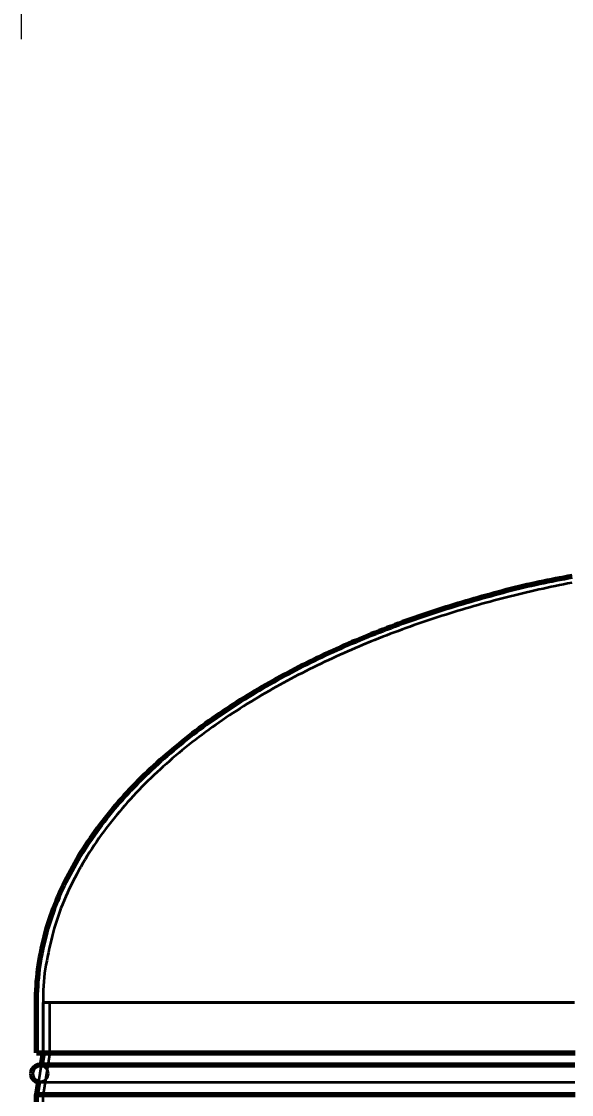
# Model space of a CAD drawing. Header units: millimetres. Extents: x 0 to 2382, y 0 to 420.
# Drawn here: x 268 to 300.9, y 313.3 to 377.5 of the extents above; entities that cross this region are included whole.
import ezdxf

# ---------------------------------------------------------------- set-up
doc = ezdxf.new("R2010")
doc.units = ezdxf.units.MM
doc.linetypes.add('IRAM-E-TRAZOS', pattern=[5, 4, -1])
for name, color, linetype, lineweight in [('01-VISIBLE', 7, 'CONTINUOUS', 70), ('02-OCULTA', 4, 'IRAM-E-TRAZOS', 35), ('04-COTA', 3, 'CONTINUOUS', 18)]:
    doc.layers.add(name, color=color, linetype=linetype, lineweight=lineweight)
doc.styles.add('ISO3098', font='isocpeur.ttf')
doc.dimstyles.new('FLAMA-IRAM', dxfattribs={"dimtxt": 3.5, "dimasz": 3.5, "dimexe": 2, "dimexo": 1.5, "dimgap": 1, "dimtad": 1, "dimdec": 1, "dimtxsty": 'ISO3098', "dimblk": 'IRAM_FLECHA', "dimblk1": 'IRAM_FLECHA', "dimblk2": 'IRAM_FLECHA', "dimcen": 2.5, "dimclrd": 256, "dimclre": 256, "dimclrt": 256, "dimazin": 3, "dimtfac": 1, "dimtmove": 0, "dimatfit": 3, "dimlwd": 18, "dimlwe": 18})

# ---------------------------------------------------------------- blocks, each defined once
blk = doc.blocks.new('IRAM_FLECHA')
blk.add_solid([(0, 0), (-1, 0.125), (-1, -0.125)])

msp = doc.modelspace()

# ---------------------------------------------------------------- linework, layer by layer
at = {"layer": '01-VISIBLE'}
for p, q in [((268.912, 315.828), (268.912, 318.828)), ((269.312, 315.828), (269.192, 315.078)), ((269.033, 314.084), (268.912, 313.328)), ((268.912, 300.098), (268.912, 313.328))]:
    msp.add_line(p, q, dxfattribs=at)
for points in [[(268.912, 318.828), (268.913, 319.079), (268.919, 319.329), (268.929, 319.58), (268.944, 319.83), (268.962, 320.08), (268.984, 320.329), (269.011, 320.579), (269.042, 320.827), (269.076, 321.075), (269.115, 321.323), (269.157, 321.57), (269.204, 321.816), (269.254, 322.062), (269.308, 322.307), (269.366, 322.55), (269.427, 322.793), (269.492, 323.035), (269.561, 323.276), (269.634, 323.516), (269.71, 323.755), (269.789, 323.993), (269.872, 324.229), (269.958, 324.464), (270.048, 324.698), (270.141, 324.931), (270.237, 325.162), (270.337, 325.393), (270.439, 325.621), (270.545, 325.848), (270.654, 326.074), (270.766, 326.298), (270.88, 326.521), (270.998, 326.743), (271.118, 326.962), (271.241, 327.181), (271.367, 327.397), (271.496, 327.612), (271.627, 327.826), (271.761, 328.038), (271.897, 328.248), (272.035, 328.457), (272.176, 328.664), (272.32, 328.87), (272.465, 329.074), (272.613, 329.276), (272.763, 329.477), (272.915, 329.676), (273.069, 329.874), (273.225, 330.07), (273.383, 330.264), (273.544, 330.457), (273.706, 330.648), (273.87, 330.838), (274.035, 331.026), (274.203, 331.212), (274.372, 331.397), (274.543, 331.58), (274.716, 331.761), (274.89, 331.941), (275.066, 332.12), (275.244, 332.297), (275.423, 332.472), (275.604, 332.646), (275.786, 332.818), (275.969, 332.989), (276.154, 333.158), (276.34, 333.326), (276.528, 333.492), (276.716, 333.657), (276.907, 333.82), (277.098, 333.982), (277.291, 334.142), (277.485, 334.301), (277.68, 334.458), (277.876, 334.614), (278.073, 334.769), (278.272, 334.922), (278.471, 335.073), (278.672, 335.223), (278.873, 335.372), (279.076, 335.52), (279.279, 335.666), (279.484, 335.811), (279.69, 335.954), (279.896, 336.096), (280.103, 336.237), (280.312, 336.376), (280.521, 336.514), (280.731, 336.651), (280.942, 336.786), (281.153, 336.921), (281.366, 337.053), (281.579, 337.185), (281.793, 337.315), (282.008, 337.444), (282.224, 337.572), (282.44, 337.699), (282.657, 337.824), (282.874, 337.948), (283.093, 338.071), (283.312, 338.193), (283.532, 338.314), (283.752, 338.433), (283.973, 338.551), (284.195, 338.668), (284.417, 338.784), (284.64, 338.899), (284.863, 339.012), (285.087, 339.125), (285.312, 339.236), (285.537, 339.346), (285.762, 339.455), (285.988, 339.563), (286.215, 339.67), (286.442, 339.776), (286.67, 339.88), (286.898, 339.984), (287.127, 340.086), (287.356, 340.188), (287.586, 340.288), (287.816, 340.387), (288.047, 340.485), (288.278, 340.582), (288.509, 340.679), (288.741, 340.774), (288.973, 340.868), (289.206, 340.961), (289.439, 341.053), (289.672, 341.144), (289.906, 341.235), (290.14, 341.324), (290.375, 341.412), (290.61, 341.499), (290.845, 341.585), (291.081, 341.67), (291.317, 341.754), (291.553, 341.837), (291.79, 341.919), (292.028, 341.999), (292.265, 342.079), (292.503, 342.158), (292.741, 342.236), (292.98, 342.312), (293.219, 342.388), (293.458, 342.463), (293.697, 342.537), (293.937, 342.61), (294.177, 342.682), (294.417, 342.754), (294.658, 342.825), (294.898, 342.895), (295.139, 342.964), (295.38, 343.033), (295.621, 343.102), (295.862, 343.17), (296.104, 343.237), (296.345, 343.304), (296.587, 343.37), (296.829, 343.435), (297.071, 343.499), (297.314, 343.562), (297.557, 343.623), (297.8, 343.683), (298.044, 343.742), (298.288, 343.799), (298.532, 343.855), (298.777, 343.91), (299.021, 343.963), (299.267, 344.014), (299.512, 344.065), (299.758, 344.114), (300.004, 344.162), (300.25, 344.209), (300.496, 344.255), (300.743, 344.301), (300.989, 344.346)], [(268.912, 315.828), (269.162, 315.828), (269.412, 315.828), (269.662, 315.828), (269.912, 315.828), (270.162, 315.828), (270.412, 315.828), (270.662, 315.828), (270.912, 315.828), (271.162, 315.828), (271.412, 315.828), (271.662, 315.828), (271.912, 315.828), (272.162, 315.828), (272.412, 315.828), (272.662, 315.828), (272.912, 315.828), (273.162, 315.828), (273.412, 315.828), (273.662, 315.828), (273.912, 315.828), (274.162, 315.828), (274.412, 315.828), (274.662, 315.828), (274.912, 315.828), (275.162, 315.828), (275.412, 315.828), (275.662, 315.828), (275.912, 315.828), (276.162, 315.828), (276.412, 315.828), (276.662, 315.828), (276.912, 315.828), (277.162, 315.828), (277.412, 315.828), (277.662, 315.828), (277.912, 315.828), (278.162, 315.828), (278.412, 315.828), (278.662, 315.828), (278.912, 315.828), (279.162, 315.828), (279.412, 315.828), (279.662, 315.828), (279.912, 315.828), (280.162, 315.828), (280.412, 315.828), (280.662, 315.828), (280.912, 315.828), (281.162, 315.828), (281.412, 315.828), (281.662, 315.828), (281.912, 315.828), (282.162, 315.828), (282.412, 315.828), (282.662, 315.828), (282.912, 315.828), (283.162, 315.828), (283.412, 315.828), (283.662, 315.828), (283.912, 315.828), (284.162, 315.828), (284.412, 315.828), (284.662, 315.828), (284.912, 315.828), (285.162, 315.828), (285.412, 315.828), (285.662, 315.828), (285.912, 315.828), (286.162, 315.828), (286.412, 315.828), (286.662, 315.828), (286.912, 315.828), (287.162, 315.828), (287.412, 315.828), (287.662, 315.828), (287.912, 315.828), (288.162, 315.828), (288.412, 315.828), (288.662, 315.828), (288.912, 315.828), (289.162, 315.828), (289.412, 315.828), (289.662, 315.828), (289.912, 315.828), (290.162, 315.828), (290.412, 315.828), (290.662, 315.828), (290.912, 315.828), (291.162, 315.828), (291.412, 315.828), (291.662, 315.828), (291.912, 315.828), (292.162, 315.828), (292.412, 315.828), (292.662, 315.828), (292.912, 315.828), (293.162, 315.828), (293.412, 315.828), (293.662, 315.828), (293.912, 315.828), (294.162, 315.828), (294.412, 315.828), (294.662, 315.828), (294.912, 315.828), (295.162, 315.828), (295.412, 315.828), (295.662, 315.828), (295.912, 315.828), (296.162, 315.828), (296.412, 315.828), (296.662, 315.828), (296.912, 315.828), (297.162, 315.828), (297.412, 315.828), (297.662, 315.828), (297.912, 315.828), (298.162, 315.828), (298.412, 315.828), (298.662, 315.828), (298.912, 315.828), (299.162, 315.828), (299.412, 315.828), (299.662, 315.828), (299.912, 315.828), (300.162, 315.828), (300.412, 315.828), (300.662, 315.828), (300.912, 315.828), (301.162, 315.828)], [(269.112, 315.078), (268.982, 315.061), (268.862, 315.011), (268.758, 314.932), (268.679, 314.828), (268.629, 314.707), (268.612, 314.578)], [(269.112, 315.078), (269.112, 315.078), (269.112, 315.078), (269.112, 315.078), (269.112, 315.078), (269.112, 315.078), (269.112, 315.078)], [(301.149, 315.078), (300.898, 315.078), (300.648, 315.078), (300.398, 315.078), (300.148, 315.078), (299.897, 315.078), (299.647, 315.078), (299.397, 315.078), (299.146, 315.078), (298.896, 315.078), (298.646, 315.078), (298.395, 315.078), (298.145, 315.078), (297.895, 315.078), (297.645, 315.078), (297.394, 315.078), (297.144, 315.078), (296.894, 315.078), (296.643, 315.078), (296.393, 315.078), (296.143, 315.078), (295.893, 315.078), (295.642, 315.078), (295.392, 315.078), (295.142, 315.078), (294.891, 315.078), (294.641, 315.078), (294.391, 315.078), (294.141, 315.078), (293.89, 315.078), (293.64, 315.078), (293.39, 315.078), (293.139, 315.078), (292.889, 315.078), (292.639, 315.078), (292.389, 315.078), (292.138, 315.078), (291.888, 315.078), (291.638, 315.078), (291.387, 315.078), (291.137, 315.078), (290.887, 315.078), (290.637, 315.078), (290.386, 315.078), (290.136, 315.078), (289.886, 315.078), (289.635, 315.078), (289.385, 315.078), (289.135, 315.078), (288.884, 315.078), (288.634, 315.078), (288.384, 315.078), (288.134, 315.078), (287.883, 315.078), (287.633, 315.078), (287.383, 315.078), (287.132, 315.078), (286.882, 315.078), (286.632, 315.078), (286.382, 315.078), (286.131, 315.078), (285.881, 315.078), (285.631, 315.078), (285.38, 315.078), (285.13, 315.078), (284.88, 315.078), (284.63, 315.078), (284.379, 315.078), (284.129, 315.078), (283.879, 315.078), (283.628, 315.078), (283.378, 315.078), (283.128, 315.078), (282.878, 315.078), (282.627, 315.078), (282.377, 315.078), (282.127, 315.078), (281.876, 315.078), (281.626, 315.078), (281.376, 315.078), (281.126, 315.078), (280.875, 315.078), (280.625, 315.078), (280.375, 315.078), (280.124, 315.078), (279.874, 315.078), (279.624, 315.078), (279.374, 315.078), (279.123, 315.078), (278.873, 315.078), (278.623, 315.078), (278.372, 315.078), (278.122, 315.078), (277.872, 315.078), (277.621, 315.078), (277.371, 315.078), (277.121, 315.078), (276.871, 315.078), (276.62, 315.078), (276.37, 315.078), (276.12, 315.078), (275.869, 315.078), (275.619, 315.078), (275.369, 315.078), (275.119, 315.078), (274.868, 315.078), (274.618, 315.078), (274.368, 315.078), (274.117, 315.078), (273.867, 315.078), (273.617, 315.078), (273.367, 315.078), (273.116, 315.078), (272.866, 315.078), (272.616, 315.078), (272.365, 315.078), (272.115, 315.078), (271.865, 315.078), (271.615, 315.078), (271.364, 315.078), (271.114, 315.078), (270.864, 315.078), (270.613, 315.078), (270.363, 315.078), (270.113, 315.078), (269.863, 315.078), (269.612, 315.078), (269.362, 315.078), (269.112, 315.078)], [(268.612, 314.578), (268.629, 314.449), (268.679, 314.328), (268.758, 314.225), (268.862, 314.145), (268.982, 314.095), (269.112, 314.078)], [(268.912, 313.328), (269.162, 313.328), (269.412, 313.328), (269.662, 313.328), (269.912, 313.328), (270.162, 313.328), (270.412, 313.328), (270.662, 313.328), (270.912, 313.328), (271.162, 313.328), (271.412, 313.328), (271.662, 313.328), (271.912, 313.328), (272.162, 313.328), (272.412, 313.328), (272.662, 313.328), (272.912, 313.328), (273.162, 313.328), (273.412, 313.328), (273.662, 313.328), (273.912, 313.328), (274.162, 313.328), (274.412, 313.328), (274.662, 313.328), (274.912, 313.328), (275.162, 313.328), (275.412, 313.328), (275.662, 313.328), (275.912, 313.328), (276.162, 313.328), (276.412, 313.328), (276.662, 313.328), (276.912, 313.328), (277.162, 313.328), (277.412, 313.328), (277.662, 313.328), (277.912, 313.328), (278.162, 313.328), (278.412, 313.328), (278.662, 313.328), (278.912, 313.328), (279.162, 313.328), (279.412, 313.328), (279.662, 313.328), (279.912, 313.328), (280.162, 313.328), (280.412, 313.328), (280.662, 313.328), (280.912, 313.328), (281.162, 313.328), (281.412, 313.328), (281.662, 313.328), (281.912, 313.328), (282.162, 313.328), (282.412, 313.328), (282.662, 313.328), (282.912, 313.328), (283.162, 313.328), (283.412, 313.328), (283.662, 313.328), (283.912, 313.328), (284.162, 313.328), (284.412, 313.328), (284.662, 313.328), (284.912, 313.328), (285.162, 313.328), (285.412, 313.328), (285.662, 313.328), (285.912, 313.328), (286.162, 313.328), (286.412, 313.328), (286.662, 313.328), (286.912, 313.328), (287.162, 313.328), (287.412, 313.328), (287.662, 313.328), (287.912, 313.328), (288.162, 313.328), (288.412, 313.328), (288.662, 313.328), (288.912, 313.328), (289.162, 313.328), (289.412, 313.328), (289.662, 313.328), (289.912, 313.328), (290.162, 313.328), (290.412, 313.328), (290.662, 313.328), (290.912, 313.328), (291.162, 313.328), (291.412, 313.328), (291.662, 313.328), (291.912, 313.328), (292.162, 313.328), (292.412, 313.328), (292.662, 313.328), (292.912, 313.328), (293.162, 313.328), (293.412, 313.328), (293.662, 313.328), (293.912, 313.328), (294.162, 313.328), (294.412, 313.328), (294.662, 313.328), (294.912, 313.328), (295.162, 313.328), (295.412, 313.328), (295.662, 313.328), (295.912, 313.328), (296.162, 313.328), (296.412, 313.328), (296.662, 313.328), (296.912, 313.328), (297.162, 313.328), (297.412, 313.328), (297.662, 313.328), (297.912, 313.328), (298.162, 313.328), (298.412, 313.328), (298.662, 313.328), (298.912, 313.328), (299.162, 313.328), (299.412, 313.328), (299.662, 313.328), (299.912, 313.328), (300.162, 313.328), (300.412, 313.328), (300.662, 313.328), (300.912, 313.328), (301.162, 313.328)]]:
    msp.add_lwpolyline(points, dxfattribs=at)
at = {"layer": '02-OCULTA'}
for p, q in [((269.312, 315.828), (269.312, 318.828)), ((269.312, 318.828), (269.312, 315.828)), ((269.712, 315.828), (269.712, 318.828)), ((269.712, 315.828), (269.312, 313.328)), ((269.192, 315.078), (269.033, 314.084)), ((269.312, 167.828), (269.312, 313.328))]:
    msp.add_line(p, q, dxfattribs=at)
for points in [[(300.956, 343.955), (300.71, 343.907), (300.464, 343.857), (300.218, 343.807), (299.972, 343.755), (299.726, 343.703), (299.48, 343.65), (299.235, 343.596), (298.99, 343.542), (298.745, 343.486), (298.5, 343.43), (298.255, 343.372), (298.011, 343.314), (297.767, 343.255), (297.523, 343.195), (297.279, 343.135), (297.035, 343.073), (296.792, 343.011), (296.549, 342.947), (296.306, 342.883), (296.064, 342.818), (295.821, 342.752), (295.579, 342.685), (295.337, 342.617), (295.096, 342.548), (294.854, 342.478), (294.613, 342.408), (294.372, 342.336), (294.132, 342.264), (293.892, 342.19), (293.652, 342.116), (293.412, 342.041), (293.172, 341.965), (292.933, 341.888), (292.695, 341.809), (292.456, 341.73), (292.218, 341.65), (291.98, 341.569), (291.743, 341.488), (291.506, 341.405), (291.269, 341.321), (291.032, 341.236), (290.796, 341.15), (290.56, 341.063), (290.325, 340.975), (290.09, 340.887), (289.856, 340.797), (289.621, 340.706), (289.387, 340.614), (289.154, 340.521), (288.921, 340.427), (288.689, 340.332), (288.456, 340.236), (288.225, 340.139), (287.993, 340.041), (287.763, 339.942), (287.532, 339.841), (287.302, 339.74), (287.073, 339.637), (286.844, 339.534), (286.616, 339.429), (286.388, 339.323), (286.161, 339.217), (285.934, 339.109), (285.708, 338.999), (285.482, 338.889), (285.257, 338.778), (285.032, 338.665), (284.808, 338.551), (284.585, 338.436), (284.362, 338.32), (284.14, 338.203), (283.918, 338.085), (283.697, 337.965), (283.477, 337.844), (283.257, 337.722), (283.039, 337.599), (282.82, 337.474), (282.603, 337.348), (282.386, 337.221), (282.17, 337.093), (281.955, 336.963), (281.741, 336.833), (281.527, 336.7), (281.314, 336.567), (281.102, 336.432), (280.891, 336.296), (280.681, 336.159), (280.471, 336.02), (280.263, 335.88), (280.055, 335.738), (279.848, 335.596), (279.643, 335.451), (279.438, 335.306), (279.234, 335.159), (279.031, 335.011), (278.83, 334.861), (278.629, 334.71), (278.429, 334.557), (278.231, 334.403), (278.033, 334.248), (277.837, 334.091), (277.642, 333.933), (277.448, 333.773), (277.256, 333.612), (277.064, 333.449), (276.874, 333.285), (276.686, 333.119), (276.498, 332.951), (276.312, 332.782), (276.128, 332.612), (275.945, 332.439), (275.764, 332.266), (275.584, 332.09), (275.405, 331.914), (275.228, 331.735), (275.053, 331.555), (274.88, 331.374), (274.708, 331.19), (274.538, 331.006), (274.369, 330.819), (274.203, 330.631), (274.038, 330.441), (273.875, 330.25), (273.714, 330.057), (273.555, 329.863), (273.398, 329.666), (273.243, 329.469), (273.091, 329.269), (272.94, 329.068), (272.792, 328.865), (272.646, 328.66), (272.503, 328.454), (272.362, 328.246), (272.224, 328.037), (272.088, 327.825), (271.954, 327.612), (271.824, 327.398), (271.696, 327.181), (271.571, 326.963), (271.449, 326.744), (271.329, 326.523), (271.211, 326.301), (271.097, 326.078), (270.985, 325.853), (270.876, 325.627), (270.769, 325.399), (270.666, 325.17), (270.566, 324.939), (270.47, 324.707), (270.378, 324.474), (270.289, 324.239), (270.205, 324.002), (270.125, 323.764), (270.05, 323.524), (269.979, 323.283), (269.912, 323.041), (269.849, 322.798), (269.788, 322.554), (269.731, 322.309), (269.676, 322.064), (269.624, 321.818), (269.574, 321.572), (269.525, 321.326), (269.479, 321.079), (269.435, 320.831), (269.397, 320.583), (269.367, 320.334), (269.345, 320.083), (269.331, 319.833), (269.321, 319.582), (269.316, 319.33), (269.312, 319.079), (269.312, 318.828)], [(301.129, 318.828), (300.879, 318.828), (300.628, 318.828), (300.378, 318.828), (300.127, 318.828), (299.877, 318.828), (299.626, 318.828), (299.375, 318.828), (299.125, 318.828), (298.874, 318.828), (298.624, 318.828), (298.373, 318.828), (298.123, 318.828), (297.872, 318.828), (297.622, 318.828), (297.371, 318.828), (297.121, 318.828), (296.87, 318.828), (296.62, 318.828), (296.369, 318.828), (296.119, 318.828), (295.868, 318.828), (295.618, 318.828), (295.367, 318.828), (295.116, 318.828), (294.866, 318.828), (294.615, 318.828), (294.365, 318.828), (294.114, 318.828), (293.864, 318.828), (293.613, 318.828), (293.363, 318.828), (293.112, 318.828), (292.862, 318.828), (292.611, 318.828), (292.361, 318.828), (292.11, 318.828), (291.86, 318.828), (291.609, 318.828), (291.358, 318.828), (291.108, 318.828), (290.857, 318.828), (290.607, 318.828), (290.356, 318.828), (290.106, 318.828), (289.855, 318.828), (289.605, 318.828), (289.354, 318.828), (289.104, 318.828), (288.853, 318.828), (288.603, 318.828), (288.352, 318.828), (288.102, 318.828), (287.851, 318.828), (287.6, 318.828), (287.35, 318.828), (287.099, 318.828), (286.849, 318.828), (286.598, 318.828), (286.348, 318.828), (286.097, 318.828), (285.847, 318.828), (285.596, 318.828), (285.346, 318.828), (285.095, 318.828), (284.845, 318.828), (284.594, 318.828), (284.344, 318.828), (284.093, 318.828), (283.843, 318.828), (283.592, 318.828), (283.341, 318.828), (283.091, 318.828), (282.84, 318.828), (282.59, 318.828), (282.339, 318.828), (282.089, 318.828), (281.838, 318.828), (281.588, 318.828), (281.337, 318.828), (281.087, 318.828), (280.836, 318.828), (280.586, 318.828), (280.335, 318.828), (280.085, 318.828), (279.834, 318.828), (279.583, 318.828), (279.333, 318.828), (279.082, 318.828), (278.832, 318.828), (278.581, 318.828), (278.331, 318.828), (278.08, 318.828), (277.83, 318.828), (277.579, 318.828), (277.329, 318.828), (277.078, 318.828), (276.828, 318.828), (276.577, 318.828), (276.327, 318.828), (276.076, 318.828), (275.825, 318.828), (275.575, 318.828), (275.324, 318.828), (275.074, 318.828), (274.823, 318.828), (274.573, 318.828), (274.322, 318.828), (274.072, 318.828), (273.821, 318.828), (273.571, 318.828), (273.32, 318.828), (273.07, 318.828), (272.819, 318.828), (272.569, 318.828), (272.318, 318.828), (272.068, 318.828), (271.817, 318.828), (271.566, 318.828), (271.316, 318.828), (271.065, 318.828), (270.815, 318.828), (270.564, 318.828), (270.314, 318.828), (270.063, 318.828), (269.813, 318.828), (269.562, 318.828), (269.312, 318.828)], [(269.312, 318.828), (269.562, 318.828), (269.813, 318.828), (270.063, 318.828), (270.314, 318.828), (270.564, 318.828), (270.815, 318.828), (271.065, 318.828), (271.316, 318.828), (271.566, 318.828), (271.817, 318.828), (272.068, 318.828), (272.318, 318.828), (272.569, 318.828), (272.819, 318.828), (273.07, 318.828), (273.32, 318.828), (273.571, 318.828), (273.821, 318.828), (274.072, 318.828), (274.322, 318.828), (274.573, 318.828), (274.823, 318.828), (275.074, 318.828), (275.324, 318.828), (275.575, 318.828), (275.825, 318.828), (276.076, 318.828), (276.327, 318.828), (276.577, 318.828), (276.828, 318.828), (277.078, 318.828), (277.329, 318.828), (277.579, 318.828), (277.83, 318.828), (278.08, 318.828), (278.331, 318.828), (278.581, 318.828), (278.832, 318.828), (279.082, 318.828), (279.333, 318.828), (279.583, 318.828), (279.834, 318.828), (280.085, 318.828), (280.335, 318.828), (280.586, 318.828), (280.836, 318.828), (281.087, 318.828), (281.337, 318.828), (281.588, 318.828), (281.838, 318.828), (282.089, 318.828), (282.339, 318.828), (282.59, 318.828), (282.84, 318.828), (283.091, 318.828), (283.341, 318.828), (283.592, 318.828), (283.843, 318.828), (284.093, 318.828), (284.344, 318.828), (284.594, 318.828), (284.845, 318.828), (285.095, 318.828), (285.346, 318.828), (285.596, 318.828), (285.847, 318.828), (286.097, 318.828), (286.348, 318.828), (286.598, 318.828), (286.849, 318.828), (287.099, 318.828), (287.35, 318.828), (287.6, 318.828), (287.851, 318.828), (288.102, 318.828), (288.352, 318.828), (288.603, 318.828), (288.853, 318.828), (289.104, 318.828), (289.354, 318.828), (289.605, 318.828), (289.855, 318.828), (290.106, 318.828), (290.356, 318.828), (290.607, 318.828), (290.857, 318.828), (291.108, 318.828), (291.358, 318.828), (291.609, 318.828), (291.86, 318.828), (292.11, 318.828), (292.361, 318.828), (292.611, 318.828), (292.862, 318.828), (293.112, 318.828), (293.363, 318.828), (293.613, 318.828), (293.864, 318.828), (294.114, 318.828), (294.365, 318.828), (294.615, 318.828), (294.866, 318.828), (295.116, 318.828), (295.367, 318.828), (295.618, 318.828), (295.868, 318.828), (296.119, 318.828), (296.369, 318.828), (296.62, 318.828), (296.87, 318.828), (297.121, 318.828), (297.371, 318.828), (297.622, 318.828), (297.872, 318.828), (298.123, 318.828), (298.373, 318.828), (298.624, 318.828), (298.874, 318.828), (299.125, 318.828), (299.375, 318.828), (299.626, 318.828), (299.877, 318.828), (300.127, 318.828), (300.378, 318.828), (300.628, 318.828), (300.879, 318.828), (301.129, 318.828)], [(301.096, 318.828), (300.845, 318.828), (300.594, 318.828), (300.343, 318.828), (300.092, 318.828), (299.841, 318.828), (299.59, 318.828), (299.339, 318.828), (299.087, 318.828), (298.836, 318.828), (298.585, 318.828), (298.334, 318.828), (298.083, 318.828), (297.832, 318.828), (297.581, 318.828), (297.33, 318.828), (297.079, 318.828), (296.828, 318.828), (296.577, 318.828), (296.326, 318.828), (296.075, 318.828), (295.823, 318.828), (295.572, 318.828), (295.321, 318.828), (295.07, 318.828), (294.819, 318.828), (294.568, 318.828), (294.317, 318.828), (294.066, 318.828), (293.815, 318.828), (293.564, 318.828), (293.313, 318.828), (293.062, 318.828), (292.811, 318.828), (292.56, 318.828), (292.308, 318.828), (292.057, 318.828), (291.806, 318.828), (291.555, 318.828), (291.304, 318.828), (291.053, 318.828), (290.802, 318.828), (290.551, 318.828), (290.3, 318.828), (290.049, 318.828), (289.798, 318.828), (289.547, 318.828), (289.296, 318.828), (289.044, 318.828), (288.793, 318.828), (288.542, 318.828), (288.291, 318.828), (288.04, 318.828), (287.789, 318.828), (287.538, 318.828), (287.287, 318.828), (287.036, 318.828), (286.785, 318.828), (286.534, 318.828), (286.283, 318.828), (286.032, 318.828), (285.78, 318.828), (285.529, 318.828), (285.278, 318.828), (285.027, 318.828), (284.776, 318.828), (284.525, 318.828), (284.274, 318.828), (284.023, 318.828), (283.772, 318.828), (283.521, 318.828), (283.27, 318.828), (283.019, 318.828), (282.768, 318.828), (282.517, 318.828), (282.265, 318.828), (282.014, 318.828), (281.763, 318.828), (281.512, 318.828), (281.261, 318.828), (281.01, 318.828), (280.759, 318.828), (280.508, 318.828), (280.257, 318.828), (280.006, 318.828), (279.755, 318.828), (279.504, 318.828), (279.253, 318.828), (279.001, 318.828), (278.75, 318.828), (278.499, 318.828), (278.248, 318.828), (277.997, 318.828), (277.746, 318.828), (277.495, 318.828), (277.244, 318.828), (276.993, 318.828), (276.742, 318.828), (276.491, 318.828), (276.24, 318.828), (275.989, 318.828), (275.737, 318.828), (275.486, 318.828), (275.235, 318.828), (274.984, 318.828), (274.733, 318.828), (274.482, 318.828), (274.231, 318.828), (273.98, 318.828), (273.729, 318.828), (273.478, 318.828), (273.227, 318.828), (272.976, 318.828), (272.725, 318.828), (272.473, 318.828), (272.222, 318.828), (271.971, 318.828), (271.72, 318.828), (271.469, 318.828), (271.218, 318.828), (270.967, 318.828), (270.716, 318.828), (270.465, 318.828), (270.214, 318.828), (269.963, 318.828), (269.712, 318.828)], [(269.712, 318.828), (269.962, 318.828), (270.212, 318.828), (270.463, 318.828), (270.713, 318.828), (270.964, 318.828), (271.214, 318.828), (271.464, 318.828), (271.715, 318.828), (271.965, 318.828), (272.216, 318.828), (272.466, 318.828), (272.716, 318.828), (272.967, 318.828), (273.217, 318.828), (273.468, 318.828), (273.718, 318.828), (273.969, 318.828), (274.219, 318.828), (274.469, 318.828), (274.72, 318.828), (274.97, 318.828), (275.221, 318.828), (275.471, 318.828), (275.721, 318.828), (275.972, 318.828), (276.222, 318.828), (276.473, 318.828), (276.723, 318.828), (276.973, 318.828), (277.224, 318.828), (277.474, 318.828), (277.725, 318.828), (277.975, 318.828), (278.225, 318.828), (278.476, 318.828), (278.726, 318.828), (278.977, 318.828), (279.227, 318.828), (279.477, 318.828), (279.728, 318.828), (279.978, 318.828), (280.229, 318.828), (280.479, 318.828), (280.729, 318.828), (280.98, 318.828), (281.23, 318.828), (281.481, 318.828), (281.731, 318.828), (281.981, 318.828), (282.232, 318.828), (282.482, 318.828), (282.733, 318.828), (282.983, 318.828), (283.233, 318.828), (283.484, 318.828), (283.734, 318.828), (283.985, 318.828), (284.235, 318.828), (284.485, 318.828), (284.736, 318.828), (284.986, 318.828), (285.237, 318.828), (285.487, 318.828), (285.737, 318.828), (285.988, 318.828), (286.238, 318.828), (286.489, 318.828), (286.739, 318.828), (286.989, 318.828), (287.24, 318.828), (287.49, 318.828), (287.741, 318.828), (287.991, 318.828), (288.241, 318.828), (288.492, 318.828), (288.742, 318.828), (288.993, 318.828), (289.243, 318.828), (289.493, 318.828), (289.744, 318.828), (289.994, 318.828), (290.245, 318.828), (290.495, 318.828), (290.745, 318.828), (290.996, 318.828), (291.246, 318.828), (291.497, 318.828), (291.747, 318.828), (291.997, 318.828), (292.248, 318.828), (292.498, 318.828), (292.749, 318.828), (292.999, 318.828), (293.249, 318.828), (293.5, 318.828), (293.75, 318.828), (294.001, 318.828), (294.251, 318.828), (294.501, 318.828), (294.752, 318.828), (295.002, 318.828), (295.253, 318.828), (295.503, 318.828), (295.753, 318.828), (296.004, 318.828), (296.254, 318.828), (296.505, 318.828), (296.755, 318.828), (297.006, 318.828), (297.256, 318.828), (297.506, 318.828), (297.757, 318.828), (298.007, 318.828), (298.258, 318.828), (298.508, 318.828), (298.758, 318.828), (299.009, 318.828), (299.259, 318.828), (299.51, 318.828), (299.76, 318.828), (300.01, 318.828), (300.261, 318.828), (300.511, 318.828), (300.762, 318.828), (301.012, 318.828)], [(301.162, 315.828), (300.912, 315.828), (300.662, 315.828), (300.412, 315.828), (300.162, 315.828), (299.912, 315.828), (299.662, 315.828), (299.412, 315.828), (299.162, 315.828), (298.912, 315.828), (298.662, 315.828), (298.412, 315.828), (298.162, 315.828), (297.912, 315.828), (297.662, 315.828), (297.412, 315.828), (297.162, 315.828), (296.912, 315.828), (296.662, 315.828), (296.412, 315.828), (296.162, 315.828), (295.912, 315.828), (295.662, 315.828), (295.412, 315.828), (295.162, 315.828), (294.912, 315.828), (294.662, 315.828), (294.412, 315.828), (294.162, 315.828), (293.912, 315.828), (293.662, 315.828), (293.412, 315.828), (293.162, 315.828), (292.912, 315.828), (292.662, 315.828), (292.412, 315.828), (292.162, 315.828), (291.912, 315.828), (291.662, 315.828), (291.412, 315.828), (291.162, 315.828), (290.912, 315.828), (290.662, 315.828), (290.412, 315.828), (290.162, 315.828), (289.912, 315.828), (289.662, 315.828), (289.412, 315.828), (289.162, 315.828), (288.912, 315.828), (288.662, 315.828), (288.412, 315.828), (288.162, 315.828), (287.912, 315.828), (287.662, 315.828), (287.412, 315.828), (287.162, 315.828), (286.912, 315.828), (286.662, 315.828), (286.412, 315.828), (286.162, 315.828), (285.912, 315.828), (285.662, 315.828), (285.412, 315.828), (285.162, 315.828), (284.912, 315.828), (284.662, 315.828), (284.412, 315.828), (284.162, 315.828), (283.912, 315.828), (283.662, 315.828), (283.412, 315.828), (283.162, 315.828), (282.912, 315.828), (282.662, 315.828), (282.412, 315.828), (282.162, 315.828), (281.912, 315.828), (281.662, 315.828), (281.412, 315.828), (281.162, 315.828), (280.912, 315.828), (280.662, 315.828), (280.412, 315.828), (280.162, 315.828), (279.912, 315.828), (279.662, 315.828), (279.412, 315.828), (279.162, 315.828), (278.912, 315.828), (278.662, 315.828), (278.412, 315.828), (278.162, 315.828), (277.912, 315.828), (277.662, 315.828), (277.412, 315.828), (277.162, 315.828), (276.912, 315.828), (276.662, 315.828), (276.412, 315.828), (276.162, 315.828), (275.912, 315.828), (275.662, 315.828), (275.412, 315.828), (275.162, 315.828), (274.912, 315.828), (274.662, 315.828), (274.412, 315.828), (274.162, 315.828), (273.912, 315.828), (273.662, 315.828), (273.412, 315.828), (273.162, 315.828), (272.912, 315.828), (272.662, 315.828), (272.412, 315.828), (272.162, 315.828), (271.912, 315.828), (271.662, 315.828), (271.412, 315.828), (271.162, 315.828), (270.912, 315.828), (270.662, 315.828), (270.412, 315.828), (270.162, 315.828), (269.912, 315.828), (269.662, 315.828), (269.412, 315.828), (269.162, 315.828), (268.912, 315.828)], [(301.129, 315.828), (300.879, 315.828), (300.628, 315.828), (300.378, 315.828), (300.127, 315.828), (299.877, 315.828), (299.626, 315.828), (299.375, 315.828), (299.125, 315.828), (298.874, 315.828), (298.624, 315.828), (298.373, 315.828), (298.123, 315.828), (297.872, 315.828), (297.622, 315.828), (297.371, 315.828), (297.121, 315.828), (296.87, 315.828), (296.62, 315.828), (296.369, 315.828), (296.119, 315.828), (295.868, 315.828), (295.618, 315.828), (295.367, 315.828), (295.116, 315.828), (294.866, 315.828), (294.615, 315.828), (294.365, 315.828), (294.114, 315.828), (293.864, 315.828), (293.613, 315.828), (293.363, 315.828), (293.112, 315.828), (292.862, 315.828), (292.611, 315.828), (292.361, 315.828), (292.11, 315.828), (291.86, 315.828), (291.609, 315.828), (291.358, 315.828), (291.108, 315.828), (290.857, 315.828), (290.607, 315.828), (290.356, 315.828), (290.106, 315.828), (289.855, 315.828), (289.605, 315.828), (289.354, 315.828), (289.104, 315.828), (288.853, 315.828), (288.603, 315.828), (288.352, 315.828), (288.102, 315.828), (287.851, 315.828), (287.6, 315.828), (287.35, 315.828), (287.099, 315.828), (286.849, 315.828), (286.598, 315.828), (286.348, 315.828), (286.097, 315.828), (285.847, 315.828), (285.596, 315.828), (285.346, 315.828), (285.095, 315.828), (284.845, 315.828), (284.594, 315.828), (284.344, 315.828), (284.093, 315.828), (283.843, 315.828), (283.592, 315.828), (283.341, 315.828), (283.091, 315.828), (282.84, 315.828), (282.59, 315.828), (282.339, 315.828), (282.089, 315.828), (281.838, 315.828), (281.588, 315.828), (281.337, 315.828), (281.087, 315.828), (280.836, 315.828), (280.586, 315.828), (280.335, 315.828), (280.085, 315.828), (279.834, 315.828), (279.583, 315.828), (279.333, 315.828), (279.082, 315.828), (278.832, 315.828), (278.581, 315.828), (278.331, 315.828), (278.08, 315.828), (277.83, 315.828), (277.579, 315.828), (277.329, 315.828), (277.078, 315.828), (276.828, 315.828), (276.577, 315.828), (276.327, 315.828), (276.076, 315.828), (275.825, 315.828), (275.575, 315.828), (275.324, 315.828), (275.074, 315.828), (274.823, 315.828), (274.573, 315.828), (274.322, 315.828), (274.072, 315.828), (273.821, 315.828), (273.571, 315.828), (273.32, 315.828), (273.07, 315.828), (272.819, 315.828), (272.569, 315.828), (272.318, 315.828), (272.068, 315.828), (271.817, 315.828), (271.566, 315.828), (271.316, 315.828), (271.065, 315.828), (270.815, 315.828), (270.564, 315.828), (270.314, 315.828), (270.063, 315.828), (269.813, 315.828), (269.562, 315.828), (269.312, 315.828)], [(269.312, 315.828), (269.562, 315.828), (269.813, 315.828), (270.063, 315.828), (270.314, 315.828), (270.564, 315.828), (270.815, 315.828), (271.065, 315.828), (271.316, 315.828), (271.566, 315.828), (271.817, 315.828), (272.068, 315.828), (272.318, 315.828), (272.569, 315.828), (272.819, 315.828), (273.07, 315.828), (273.32, 315.828), (273.571, 315.828), (273.821, 315.828), (274.072, 315.828), (274.322, 315.828), (274.573, 315.828), (274.823, 315.828), (275.074, 315.828), (275.324, 315.828), (275.575, 315.828), (275.825, 315.828), (276.076, 315.828), (276.327, 315.828), (276.577, 315.828), (276.828, 315.828), (277.078, 315.828), (277.329, 315.828), (277.579, 315.828), (277.83, 315.828), (278.08, 315.828), (278.331, 315.828), (278.581, 315.828), (278.832, 315.828), (279.082, 315.828), (279.333, 315.828), (279.583, 315.828), (279.834, 315.828), (280.085, 315.828), (280.335, 315.828), (280.586, 315.828), (280.836, 315.828), (281.087, 315.828), (281.337, 315.828), (281.588, 315.828), (281.838, 315.828), (282.089, 315.828), (282.339, 315.828), (282.59, 315.828), (282.84, 315.828), (283.091, 315.828), (283.341, 315.828), (283.592, 315.828), (283.843, 315.828), (284.093, 315.828), (284.344, 315.828), (284.594, 315.828), (284.845, 315.828), (285.095, 315.828), (285.346, 315.828), (285.596, 315.828), (285.847, 315.828), (286.097, 315.828), (286.348, 315.828), (286.598, 315.828), (286.849, 315.828), (287.099, 315.828), (287.35, 315.828), (287.6, 315.828), (287.851, 315.828), (288.102, 315.828), (288.352, 315.828), (288.603, 315.828), (288.853, 315.828), (289.104, 315.828), (289.354, 315.828), (289.605, 315.828), (289.855, 315.828), (290.106, 315.828), (290.356, 315.828), (290.607, 315.828), (290.857, 315.828), (291.108, 315.828), (291.358, 315.828), (291.609, 315.828), (291.86, 315.828), (292.11, 315.828), (292.361, 315.828), (292.611, 315.828), (292.862, 315.828), (293.112, 315.828), (293.363, 315.828), (293.613, 315.828), (293.864, 315.828), (294.114, 315.828), (294.365, 315.828), (294.615, 315.828), (294.866, 315.828), (295.116, 315.828), (295.367, 315.828), (295.618, 315.828), (295.868, 315.828), (296.119, 315.828), (296.369, 315.828), (296.62, 315.828), (296.87, 315.828), (297.121, 315.828), (297.371, 315.828), (297.622, 315.828), (297.872, 315.828), (298.123, 315.828), (298.373, 315.828), (298.624, 315.828), (298.874, 315.828), (299.125, 315.828), (299.375, 315.828), (299.626, 315.828), (299.877, 315.828), (300.127, 315.828), (300.378, 315.828), (300.628, 315.828), (300.879, 315.828), (301.129, 315.828)], [(301.129, 315.828), (300.879, 315.828), (300.628, 315.828), (300.378, 315.828), (300.127, 315.828), (299.877, 315.828), (299.626, 315.828), (299.375, 315.828), (299.125, 315.828), (298.874, 315.828), (298.624, 315.828), (298.373, 315.828), (298.123, 315.828), (297.872, 315.828), (297.622, 315.828), (297.371, 315.828), (297.121, 315.828), (296.87, 315.828), (296.62, 315.828), (296.369, 315.828), (296.119, 315.828), (295.868, 315.828), (295.618, 315.828), (295.367, 315.828), (295.116, 315.828), (294.866, 315.828), (294.615, 315.828), (294.365, 315.828), (294.114, 315.828), (293.864, 315.828), (293.613, 315.828), (293.363, 315.828), (293.112, 315.828), (292.862, 315.828), (292.611, 315.828), (292.361, 315.828), (292.11, 315.828), (291.86, 315.828), (291.609, 315.828), (291.358, 315.828), (291.108, 315.828), (290.857, 315.828), (290.607, 315.828), (290.356, 315.828), (290.106, 315.828), (289.855, 315.828), (289.605, 315.828), (289.354, 315.828), (289.104, 315.828), (288.853, 315.828), (288.603, 315.828), (288.352, 315.828), (288.102, 315.828), (287.851, 315.828), (287.6, 315.828), (287.35, 315.828), (287.099, 315.828), (286.849, 315.828), (286.598, 315.828), (286.348, 315.828), (286.097, 315.828), (285.847, 315.828), (285.596, 315.828), (285.346, 315.828), (285.095, 315.828), (284.845, 315.828), (284.594, 315.828), (284.344, 315.828), (284.093, 315.828), (283.843, 315.828), (283.592, 315.828), (283.341, 315.828), (283.091, 315.828), (282.84, 315.828), (282.59, 315.828), (282.339, 315.828), (282.089, 315.828), (281.838, 315.828), (281.588, 315.828), (281.337, 315.828), (281.087, 315.828), (280.836, 315.828), (280.586, 315.828), (280.335, 315.828), (280.085, 315.828), (279.834, 315.828), (279.583, 315.828), (279.333, 315.828), (279.082, 315.828), (278.832, 315.828), (278.581, 315.828), (278.331, 315.828), (278.08, 315.828), (277.83, 315.828), (277.579, 315.828), (277.329, 315.828), (277.078, 315.828), (276.828, 315.828), (276.577, 315.828), (276.327, 315.828), (276.076, 315.828), (275.825, 315.828), (275.575, 315.828), (275.324, 315.828), (275.074, 315.828), (274.823, 315.828), (274.573, 315.828), (274.322, 315.828), (274.072, 315.828), (273.821, 315.828), (273.571, 315.828), (273.32, 315.828), (273.07, 315.828), (272.819, 315.828), (272.569, 315.828), (272.318, 315.828), (272.068, 315.828), (271.817, 315.828), (271.566, 315.828), (271.316, 315.828), (271.065, 315.828), (270.815, 315.828), (270.564, 315.828), (270.314, 315.828), (270.063, 315.828), (269.813, 315.828), (269.562, 315.828), (269.312, 315.828)], [(269.312, 315.828), (269.562, 315.828), (269.813, 315.828), (270.063, 315.828), (270.314, 315.828), (270.564, 315.828), (270.815, 315.828), (271.065, 315.828), (271.316, 315.828), (271.566, 315.828), (271.817, 315.828), (272.068, 315.828), (272.318, 315.828), (272.569, 315.828), (272.819, 315.828), (273.07, 315.828), (273.32, 315.828), (273.571, 315.828), (273.821, 315.828), (274.072, 315.828), (274.322, 315.828), (274.573, 315.828), (274.823, 315.828), (275.074, 315.828), (275.324, 315.828), (275.575, 315.828), (275.825, 315.828), (276.076, 315.828), (276.327, 315.828), (276.577, 315.828), (276.828, 315.828), (277.078, 315.828), (277.329, 315.828), (277.579, 315.828), (277.83, 315.828), (278.08, 315.828), (278.331, 315.828), (278.581, 315.828), (278.832, 315.828), (279.082, 315.828), (279.333, 315.828), (279.583, 315.828), (279.834, 315.828), (280.085, 315.828), (280.335, 315.828), (280.586, 315.828), (280.836, 315.828), (281.087, 315.828), (281.337, 315.828), (281.588, 315.828), (281.838, 315.828), (282.089, 315.828), (282.339, 315.828), (282.59, 315.828), (282.84, 315.828), (283.091, 315.828), (283.341, 315.828), (283.592, 315.828), (283.843, 315.828), (284.093, 315.828), (284.344, 315.828), (284.594, 315.828), (284.845, 315.828), (285.095, 315.828), (285.346, 315.828), (285.596, 315.828), (285.847, 315.828), (286.097, 315.828), (286.348, 315.828), (286.598, 315.828), (286.849, 315.828), (287.099, 315.828), (287.35, 315.828), (287.6, 315.828), (287.851, 315.828), (288.102, 315.828), (288.352, 315.828), (288.603, 315.828), (288.853, 315.828), (289.104, 315.828), (289.354, 315.828), (289.605, 315.828), (289.855, 315.828), (290.106, 315.828), (290.356, 315.828), (290.607, 315.828), (290.857, 315.828), (291.108, 315.828), (291.358, 315.828), (291.609, 315.828), (291.86, 315.828), (292.11, 315.828), (292.361, 315.828), (292.611, 315.828), (292.862, 315.828), (293.112, 315.828), (293.363, 315.828), (293.613, 315.828), (293.864, 315.828), (294.114, 315.828), (294.365, 315.828), (294.615, 315.828), (294.866, 315.828), (295.116, 315.828), (295.367, 315.828), (295.618, 315.828), (295.868, 315.828), (296.119, 315.828), (296.369, 315.828), (296.62, 315.828), (296.87, 315.828), (297.121, 315.828), (297.371, 315.828), (297.622, 315.828), (297.872, 315.828), (298.123, 315.828), (298.373, 315.828), (298.624, 315.828), (298.874, 315.828), (299.125, 315.828), (299.375, 315.828), (299.626, 315.828), (299.877, 315.828), (300.127, 315.828), (300.378, 315.828), (300.628, 315.828), (300.879, 315.828), (301.129, 315.828)], [(301.096, 315.828), (300.845, 315.828), (300.594, 315.828), (300.343, 315.828), (300.092, 315.828), (299.841, 315.828), (299.59, 315.828), (299.339, 315.828), (299.087, 315.828), (298.836, 315.828), (298.585, 315.828), (298.334, 315.828), (298.083, 315.828), (297.832, 315.828), (297.581, 315.828), (297.33, 315.828), (297.079, 315.828), (296.828, 315.828), (296.577, 315.828), (296.326, 315.828), (296.075, 315.828), (295.823, 315.828), (295.572, 315.828), (295.321, 315.828), (295.07, 315.828), (294.819, 315.828), (294.568, 315.828), (294.317, 315.828), (294.066, 315.828), (293.815, 315.828), (293.564, 315.828), (293.313, 315.828), (293.062, 315.828), (292.811, 315.828), (292.56, 315.828), (292.308, 315.828), (292.057, 315.828), (291.806, 315.828), (291.555, 315.828), (291.304, 315.828), (291.053, 315.828), (290.802, 315.828), (290.551, 315.828), (290.3, 315.828), (290.049, 315.828), (289.798, 315.828), (289.547, 315.828), (289.296, 315.828), (289.044, 315.828), (288.793, 315.828), (288.542, 315.828), (288.291, 315.828), (288.04, 315.828), (287.789, 315.828), (287.538, 315.828), (287.287, 315.828), (287.036, 315.828), (286.785, 315.828), (286.534, 315.828), (286.283, 315.828), (286.032, 315.828), (285.78, 315.828), (285.529, 315.828), (285.278, 315.828), (285.027, 315.828), (284.776, 315.828), (284.525, 315.828), (284.274, 315.828), (284.023, 315.828), (283.772, 315.828), (283.521, 315.828), (283.27, 315.828), (283.019, 315.828), (282.768, 315.828), (282.517, 315.828), (282.265, 315.828), (282.014, 315.828), (281.763, 315.828), (281.512, 315.828), (281.261, 315.828), (281.01, 315.828), (280.759, 315.828), (280.508, 315.828), (280.257, 315.828), (280.006, 315.828), (279.755, 315.828), (279.504, 315.828), (279.253, 315.828), (279.001, 315.828), (278.75, 315.828), (278.499, 315.828), (278.248, 315.828), (277.997, 315.828), (277.746, 315.828), (277.495, 315.828), (277.244, 315.828), (276.993, 315.828), (276.742, 315.828), (276.491, 315.828), (276.24, 315.828), (275.989, 315.828), (275.737, 315.828), (275.486, 315.828), (275.235, 315.828), (274.984, 315.828), (274.733, 315.828), (274.482, 315.828), (274.231, 315.828), (273.98, 315.828), (273.729, 315.828), (273.478, 315.828), (273.227, 315.828), (272.976, 315.828), (272.725, 315.828), (272.473, 315.828), (272.222, 315.828), (271.971, 315.828), (271.72, 315.828), (271.469, 315.828), (271.218, 315.828), (270.967, 315.828), (270.716, 315.828), (270.465, 315.828), (270.214, 315.828), (269.963, 315.828), (269.712, 315.828)], [(269.712, 315.828), (269.962, 315.828), (270.212, 315.828), (270.463, 315.828), (270.713, 315.828), (270.964, 315.828), (271.214, 315.828), (271.464, 315.828), (271.715, 315.828), (271.965, 315.828), (272.216, 315.828), (272.466, 315.828), (272.716, 315.828), (272.967, 315.828), (273.217, 315.828), (273.468, 315.828), (273.718, 315.828), (273.969, 315.828), (274.219, 315.828), (274.469, 315.828), (274.72, 315.828), (274.97, 315.828), (275.221, 315.828), (275.471, 315.828), (275.721, 315.828), (275.972, 315.828), (276.222, 315.828), (276.473, 315.828), (276.723, 315.828), (276.973, 315.828), (277.224, 315.828), (277.474, 315.828), (277.725, 315.828), (277.975, 315.828), (278.225, 315.828), (278.476, 315.828), (278.726, 315.828), (278.977, 315.828), (279.227, 315.828), (279.477, 315.828), (279.728, 315.828), (279.978, 315.828), (280.229, 315.828), (280.479, 315.828), (280.729, 315.828), (280.98, 315.828), (281.23, 315.828), (281.481, 315.828), (281.731, 315.828), (281.981, 315.828), (282.232, 315.828), (282.482, 315.828), (282.733, 315.828), (282.983, 315.828), (283.233, 315.828), (283.484, 315.828), (283.734, 315.828), (283.985, 315.828), (284.235, 315.828), (284.485, 315.828), (284.736, 315.828), (284.986, 315.828), (285.237, 315.828), (285.487, 315.828), (285.737, 315.828), (285.988, 315.828), (286.238, 315.828), (286.489, 315.828), (286.739, 315.828), (286.989, 315.828), (287.24, 315.828), (287.49, 315.828), (287.741, 315.828), (287.991, 315.828), (288.241, 315.828), (288.492, 315.828), (288.742, 315.828), (288.993, 315.828), (289.243, 315.828), (289.493, 315.828), (289.744, 315.828), (289.994, 315.828), (290.245, 315.828), (290.495, 315.828), (290.745, 315.828), (290.996, 315.828), (291.246, 315.828), (291.497, 315.828), (291.747, 315.828), (291.997, 315.828), (292.248, 315.828), (292.498, 315.828), (292.749, 315.828), (292.999, 315.828), (293.249, 315.828), (293.5, 315.828), (293.75, 315.828), (294.001, 315.828), (294.251, 315.828), (294.501, 315.828), (294.752, 315.828), (295.002, 315.828), (295.253, 315.828), (295.503, 315.828), (295.753, 315.828), (296.004, 315.828), (296.254, 315.828), (296.505, 315.828), (296.755, 315.828), (297.006, 315.828), (297.256, 315.828), (297.506, 315.828), (297.757, 315.828), (298.007, 315.828), (298.258, 315.828), (298.508, 315.828), (298.758, 315.828), (299.009, 315.828), (299.259, 315.828), (299.51, 315.828), (299.76, 315.828), (300.01, 315.828), (300.261, 315.828), (300.511, 315.828), (300.762, 315.828), (301.012, 315.828)], [(301.146, 315.078), (300.895, 315.078), (300.645, 315.078), (300.395, 315.078), (300.145, 315.078), (299.894, 315.078), (299.644, 315.078), (299.394, 315.078), (299.144, 315.078), (298.893, 315.078), (298.643, 315.078), (298.393, 315.078), (298.142, 315.078), (297.892, 315.078), (297.642, 315.078), (297.392, 315.078), (297.141, 315.078), (296.891, 315.078), (296.641, 315.078), (296.391, 315.078), (296.14, 315.078), (295.89, 315.078), (295.64, 315.078), (295.39, 315.078), (295.139, 315.078), (294.889, 315.078), (294.639, 315.078), (294.389, 315.078), (294.138, 315.078), (293.888, 315.078), (293.638, 315.078), (293.387, 315.078), (293.137, 315.078), (292.887, 315.078), (292.637, 315.078), (292.386, 315.078), (292.136, 315.078), (291.886, 315.078), (291.636, 315.078), (291.385, 315.078), (291.135, 315.078), (290.885, 315.078), (290.635, 315.078), (290.384, 315.078), (290.134, 315.078), (289.884, 315.078), (289.634, 315.078), (289.383, 315.078), (289.133, 315.078), (288.883, 315.078), (288.632, 315.078), (288.382, 315.078), (288.132, 315.078), (287.882, 315.078), (287.631, 315.078), (287.381, 315.078), (287.131, 315.078), (286.881, 315.078), (286.63, 315.078), (286.38, 315.078), (286.13, 315.078), (285.88, 315.078), (285.629, 315.078), (285.379, 315.078), (285.129, 315.078), (284.879, 315.078), (284.628, 315.078), (284.378, 315.078), (284.128, 315.078), (283.877, 315.078), (283.627, 315.078), (283.377, 315.078), (283.127, 315.078), (282.876, 315.078), (282.626, 315.078), (282.376, 315.078), (282.126, 315.078), (281.875, 315.078), (281.625, 315.078), (281.375, 315.078), (281.125, 315.078), (280.874, 315.078), (280.624, 315.078), (280.374, 315.078), (280.124, 315.078), (279.873, 315.078), (279.623, 315.078), (279.373, 315.078), (279.122, 315.078), (278.872, 315.078), (278.622, 315.078), (278.372, 315.078), (278.121, 315.078), (277.871, 315.078), (277.621, 315.078), (277.371, 315.078), (277.12, 315.078), (276.87, 315.078), (276.62, 315.078), (276.37, 315.078), (276.119, 315.078), (275.869, 315.078), (275.619, 315.078), (275.369, 315.078), (275.118, 315.078), (274.868, 315.078), (274.618, 315.078), (274.367, 315.078), (274.117, 315.078), (273.867, 315.078), (273.617, 315.078), (273.366, 315.078), (273.116, 315.078), (272.866, 315.078), (272.616, 315.078), (272.365, 315.078), (272.115, 315.078), (271.865, 315.078), (271.615, 315.078), (271.364, 315.078), (271.114, 315.078), (270.864, 315.078), (270.614, 315.078), (270.363, 315.078), (270.113, 315.078), (269.863, 315.078), (269.613, 315.078), (269.362, 315.078), (269.112, 315.078)], [(269.112, 315.078), (269.362, 315.011), (269.545, 314.828), (269.612, 314.578), (269.545, 314.328), (269.362, 314.145), (269.112, 314.078)], [(269.112, 314.078), (269.362, 314.078), (269.612, 314.078), (269.862, 314.078), (270.113, 314.078), (270.363, 314.078), (270.613, 314.078), (270.864, 314.078), (271.114, 314.078), (271.364, 314.078), (271.614, 314.078), (271.865, 314.078), (272.115, 314.078), (272.365, 314.078), (272.615, 314.078), (272.866, 314.078), (273.116, 314.078), (273.366, 314.078), (273.616, 314.078), (273.867, 314.078), (274.117, 314.078), (274.367, 314.078), (274.617, 314.078), (274.868, 314.078), (275.118, 314.078), (275.368, 314.078), (275.619, 314.078), (275.869, 314.078), (276.119, 314.078), (276.369, 314.078), (276.62, 314.078), (276.87, 314.078), (277.12, 314.078), (277.37, 314.078), (277.621, 314.078), (277.871, 314.078), (278.121, 314.078), (278.371, 314.078), (278.622, 314.078), (278.872, 314.078), (279.122, 314.078), (279.373, 314.078), (279.623, 314.078), (279.873, 314.078), (280.123, 314.078), (280.374, 314.078), (280.624, 314.078), (280.874, 314.078), (281.124, 314.078), (281.375, 314.078), (281.625, 314.078), (281.875, 314.078), (282.125, 314.078), (282.376, 314.078), (282.626, 314.078), (282.876, 314.078), (283.126, 314.078), (283.377, 314.078), (283.627, 314.078), (283.877, 314.078), (284.128, 314.078), (284.378, 314.078), (284.628, 314.078), (284.878, 314.078), (285.129, 314.078), (285.379, 314.078), (285.629, 314.078), (285.879, 314.078), (286.13, 314.078), (286.38, 314.078), (286.63, 314.078), (286.88, 314.078), (287.131, 314.078), (287.381, 314.078), (287.631, 314.078), (287.882, 314.078), (288.132, 314.078), (288.382, 314.078), (288.632, 314.078), (288.883, 314.078), (289.133, 314.078), (289.383, 314.078), (289.633, 314.078), (289.884, 314.078), (290.134, 314.078), (290.384, 314.078), (290.634, 314.078), (290.885, 314.078), (291.135, 314.078), (291.385, 314.078), (291.635, 314.078), (291.886, 314.078), (292.136, 314.078), (292.386, 314.078), (292.637, 314.078), (292.887, 314.078), (293.137, 314.078), (293.387, 314.078), (293.638, 314.078), (293.888, 314.078), (294.138, 314.078), (294.388, 314.078), (294.639, 314.078), (294.889, 314.078), (295.139, 314.078), (295.389, 314.078), (295.64, 314.078), (295.89, 314.078), (296.14, 314.078), (296.391, 314.078), (296.641, 314.078), (296.891, 314.078), (297.141, 314.078), (297.392, 314.078), (297.642, 314.078), (297.892, 314.078), (298.142, 314.078), (298.393, 314.078), (298.643, 314.078), (298.893, 314.078), (299.143, 314.078), (299.394, 314.078), (299.644, 314.078), (299.894, 314.078), (300.144, 314.078), (300.395, 314.078), (300.645, 314.078), (300.895, 314.078), (301.146, 314.078)], [(269.112, 314.078), (269.362, 314.078), (269.612, 314.078), (269.862, 314.078), (270.113, 314.078), (270.363, 314.078), (270.613, 314.078), (270.863, 314.078), (271.114, 314.078), (271.364, 314.078), (271.614, 314.078), (271.864, 314.078), (272.115, 314.078), (272.365, 314.078), (272.615, 314.078), (272.866, 314.078), (273.116, 314.078), (273.366, 314.078), (273.616, 314.078), (273.867, 314.078), (274.117, 314.078), (274.367, 314.078), (274.617, 314.078), (274.868, 314.078), (275.118, 314.078), (275.368, 314.078), (275.619, 314.078), (275.869, 314.078), (276.119, 314.078), (276.369, 314.078), (276.62, 314.078), (276.87, 314.078), (277.12, 314.078), (277.37, 314.078), (277.621, 314.078), (277.871, 314.078), (278.121, 314.078), (278.371, 314.078), (278.622, 314.078), (278.872, 314.078), (279.122, 314.078), (279.373, 314.078), (279.623, 314.078), (279.873, 314.078), (280.123, 314.078), (280.374, 314.078), (280.624, 314.078), (280.874, 314.078), (281.124, 314.078), (281.375, 314.078), (281.625, 314.078), (281.875, 314.078), (282.125, 314.078), (282.376, 314.078), (282.626, 314.078), (282.876, 314.078), (283.126, 314.078), (283.377, 314.078), (283.627, 314.078), (283.877, 314.078), (284.128, 314.078), (284.378, 314.078), (284.628, 314.078), (284.878, 314.078), (285.129, 314.078), (285.379, 314.078), (285.629, 314.078), (285.879, 314.078), (286.13, 314.078), (286.38, 314.078), (286.63, 314.078), (286.88, 314.078), (287.131, 314.078), (287.381, 314.078), (287.631, 314.078), (287.882, 314.078), (288.132, 314.078), (288.382, 314.078), (288.632, 314.078), (288.883, 314.078), (289.133, 314.078), (289.383, 314.078), (289.633, 314.078), (289.884, 314.078), (290.134, 314.078), (290.384, 314.078), (290.634, 314.078), (290.885, 314.078), (291.135, 314.078), (291.385, 314.078), (291.635, 314.078), (291.886, 314.078), (292.136, 314.078), (292.386, 314.078), (292.637, 314.078), (292.887, 314.078), (293.137, 314.078), (293.387, 314.078), (293.638, 314.078), (293.888, 314.078), (294.138, 314.078), (294.388, 314.078), (294.639, 314.078), (294.889, 314.078), (295.139, 314.078), (295.389, 314.078), (295.64, 314.078), (295.89, 314.078), (296.14, 314.078), (296.391, 314.078), (296.641, 314.078), (296.891, 314.078), (297.141, 314.078), (297.392, 314.078), (297.642, 314.078), (297.892, 314.078), (298.142, 314.078), (298.393, 314.078), (298.643, 314.078), (298.893, 314.078), (299.143, 314.078), (299.394, 314.078), (299.644, 314.078), (299.894, 314.078), (300.144, 314.078), (300.395, 314.078), (300.645, 314.078), (300.895, 314.078), (301.146, 314.078)], [(301.162, 313.328), (300.912, 313.328), (300.662, 313.328), (300.412, 313.328), (300.162, 313.328), (299.912, 313.328), (299.662, 313.328), (299.412, 313.328), (299.162, 313.328), (298.912, 313.328), (298.662, 313.328), (298.412, 313.328), (298.162, 313.328), (297.912, 313.328), (297.662, 313.328), (297.412, 313.328), (297.162, 313.328), (296.912, 313.328), (296.662, 313.328), (296.412, 313.328), (296.162, 313.328), (295.912, 313.328), (295.662, 313.328), (295.412, 313.328), (295.162, 313.328), (294.912, 313.328), (294.662, 313.328), (294.412, 313.328), (294.162, 313.328), (293.912, 313.328), (293.662, 313.328), (293.412, 313.328), (293.162, 313.328), (292.912, 313.328), (292.662, 313.328), (292.412, 313.328), (292.162, 313.328), (291.912, 313.328), (291.662, 313.328), (291.412, 313.328), (291.162, 313.328), (290.912, 313.328), (290.662, 313.328), (290.412, 313.328), (290.162, 313.328), (289.912, 313.328), (289.662, 313.328), (289.412, 313.328), (289.162, 313.328), (288.912, 313.328), (288.662, 313.328), (288.412, 313.328), (288.162, 313.328), (287.912, 313.328), (287.662, 313.328), (287.412, 313.328), (287.162, 313.328), (286.912, 313.328), (286.662, 313.328), (286.412, 313.328), (286.162, 313.328), (285.912, 313.328), (285.662, 313.328), (285.412, 313.328), (285.162, 313.328), (284.912, 313.328), (284.662, 313.328), (284.412, 313.328), (284.162, 313.328), (283.912, 313.328), (283.662, 313.328), (283.412, 313.328), (283.162, 313.328), (282.912, 313.328), (282.662, 313.328), (282.412, 313.328), (282.162, 313.328), (281.912, 313.328), (281.662, 313.328), (281.412, 313.328), (281.162, 313.328), (280.912, 313.328), (280.662, 313.328), (280.412, 313.328), (280.162, 313.328), (279.912, 313.328), (279.662, 313.328), (279.412, 313.328), (279.162, 313.328), (278.912, 313.328), (278.662, 313.328), (278.412, 313.328), (278.162, 313.328), (277.912, 313.328), (277.662, 313.328), (277.412, 313.328), (277.162, 313.328), (276.912, 313.328), (276.662, 313.328), (276.412, 313.328), (276.162, 313.328), (275.912, 313.328), (275.662, 313.328), (275.412, 313.328), (275.162, 313.328), (274.912, 313.328), (274.662, 313.328), (274.412, 313.328), (274.162, 313.328), (273.912, 313.328), (273.662, 313.328), (273.412, 313.328), (273.162, 313.328), (272.912, 313.328), (272.662, 313.328), (272.412, 313.328), (272.162, 313.328), (271.912, 313.328), (271.662, 313.328), (271.412, 313.328), (271.162, 313.328), (270.912, 313.328), (270.662, 313.328), (270.412, 313.328), (270.162, 313.328), (269.912, 313.328), (269.662, 313.328), (269.412, 313.328), (269.162, 313.328), (268.912, 313.328)], [(301.129, 313.328), (300.879, 313.328), (300.628, 313.328), (300.378, 313.328), (300.127, 313.328), (299.877, 313.328), (299.626, 313.328), (299.375, 313.328), (299.125, 313.328), (298.874, 313.328), (298.624, 313.328), (298.373, 313.328), (298.123, 313.328), (297.872, 313.328), (297.622, 313.328), (297.371, 313.328), (297.121, 313.328), (296.87, 313.328), (296.62, 313.328), (296.369, 313.328), (296.119, 313.328), (295.868, 313.328), (295.618, 313.328), (295.367, 313.328), (295.116, 313.328), (294.866, 313.328), (294.615, 313.328), (294.365, 313.328), (294.114, 313.328), (293.864, 313.328), (293.613, 313.328), (293.363, 313.328), (293.112, 313.328), (292.862, 313.328), (292.611, 313.328), (292.361, 313.328), (292.11, 313.328), (291.86, 313.328), (291.609, 313.328), (291.358, 313.328), (291.108, 313.328), (290.857, 313.328), (290.607, 313.328), (290.356, 313.328), (290.106, 313.328), (289.855, 313.328), (289.605, 313.328), (289.354, 313.328), (289.104, 313.328), (288.853, 313.328), (288.603, 313.328), (288.352, 313.328), (288.102, 313.328), (287.851, 313.328), (287.6, 313.328), (287.35, 313.328), (287.099, 313.328), (286.849, 313.328), (286.598, 313.328), (286.348, 313.328), (286.097, 313.328), (285.847, 313.328), (285.596, 313.328), (285.346, 313.328), (285.095, 313.328), (284.845, 313.328), (284.594, 313.328), (284.344, 313.328), (284.093, 313.328), (283.843, 313.328), (283.592, 313.328), (283.341, 313.328), (283.091, 313.328), (282.84, 313.328), (282.59, 313.328), (282.339, 313.328), (282.089, 313.328), (281.838, 313.328), (281.588, 313.328), (281.337, 313.328), (281.087, 313.328), (280.836, 313.328), (280.586, 313.328), (280.335, 313.328), (280.085, 313.328), (279.834, 313.328), (279.583, 313.328), (279.333, 313.328), (279.082, 313.328), (278.832, 313.328), (278.581, 313.328), (278.331, 313.328), (278.08, 313.328), (277.83, 313.328), (277.579, 313.328), (277.329, 313.328), (277.078, 313.328), (276.828, 313.328), (276.577, 313.328), (276.327, 313.328), (276.076, 313.328), (275.825, 313.328), (275.575, 313.328), (275.324, 313.328), (275.074, 313.328), (274.823, 313.328), (274.573, 313.328), (274.322, 313.328), (274.072, 313.328), (273.821, 313.328), (273.571, 313.328), (273.32, 313.328), (273.07, 313.328), (272.819, 313.328), (272.569, 313.328), (272.318, 313.328), (272.068, 313.328), (271.817, 313.328), (271.566, 313.328), (271.316, 313.328), (271.065, 313.328), (270.815, 313.328), (270.564, 313.328), (270.314, 313.328), (270.063, 313.328), (269.813, 313.328), (269.562, 313.328), (269.312, 313.328)], [(269.312, 313.328), (269.562, 313.328), (269.813, 313.328), (270.063, 313.328), (270.314, 313.328), (270.564, 313.328), (270.815, 313.328), (271.065, 313.328), (271.316, 313.328), (271.566, 313.328), (271.817, 313.328), (272.068, 313.328), (272.318, 313.328), (272.569, 313.328), (272.819, 313.328), (273.07, 313.328), (273.32, 313.328), (273.571, 313.328), (273.821, 313.328), (274.072, 313.328), (274.322, 313.328), (274.573, 313.328), (274.823, 313.328), (275.074, 313.328), (275.324, 313.328), (275.575, 313.328), (275.825, 313.328), (276.076, 313.328), (276.327, 313.328), (276.577, 313.328), (276.828, 313.328), (277.078, 313.328), (277.329, 313.328), (277.579, 313.328), (277.83, 313.328), (278.08, 313.328), (278.331, 313.328), (278.581, 313.328), (278.832, 313.328), (279.082, 313.328), (279.333, 313.328), (279.583, 313.328), (279.834, 313.328), (280.085, 313.328), (280.335, 313.328), (280.586, 313.328), (280.836, 313.328), (281.087, 313.328), (281.337, 313.328), (281.588, 313.328), (281.838, 313.328), (282.089, 313.328), (282.339, 313.328), (282.59, 313.328), (282.84, 313.328), (283.091, 313.328), (283.341, 313.328), (283.592, 313.328), (283.843, 313.328), (284.093, 313.328), (284.344, 313.328), (284.594, 313.328), (284.845, 313.328), (285.095, 313.328), (285.346, 313.328), (285.596, 313.328), (285.847, 313.328), (286.097, 313.328), (286.348, 313.328), (286.598, 313.328), (286.849, 313.328), (287.099, 313.328), (287.35, 313.328), (287.6, 313.328), (287.851, 313.328), (288.102, 313.328), (288.352, 313.328), (288.603, 313.328), (288.853, 313.328), (289.104, 313.328), (289.354, 313.328), (289.605, 313.328), (289.855, 313.328), (290.106, 313.328), (290.356, 313.328), (290.607, 313.328), (290.857, 313.328), (291.108, 313.328), (291.358, 313.328), (291.609, 313.328), (291.86, 313.328), (292.11, 313.328), (292.361, 313.328), (292.611, 313.328), (292.862, 313.328), (293.112, 313.328), (293.363, 313.328), (293.613, 313.328), (293.864, 313.328), (294.114, 313.328), (294.365, 313.328), (294.615, 313.328), (294.866, 313.328), (295.116, 313.328), (295.367, 313.328), (295.618, 313.328), (295.868, 313.328), (296.119, 313.328), (296.369, 313.328), (296.62, 313.328), (296.87, 313.328), (297.121, 313.328), (297.371, 313.328), (297.622, 313.328), (297.872, 313.328), (298.123, 313.328), (298.373, 313.328), (298.624, 313.328), (298.874, 313.328), (299.125, 313.328), (299.375, 313.328), (299.626, 313.328), (299.877, 313.328), (300.127, 313.328), (300.378, 313.328), (300.628, 313.328), (300.879, 313.328), (301.129, 313.328)]]:
    msp.add_lwpolyline(points, dxfattribs=at)

# ---------------------------------------------------------------- dimensions: what is measured, and where the dimension line sits
at = {"layer": '04-COTA'}
msp.add_linear_dim(base=(268.012, 383.971), p1=(268.012, 374.971), p2=(364.812, 374.971), dimstyle='FLAMA-IRAM', override={"dimlfac": 2}, dxfattribs=at).render()

doc.saveas('drawing.dxf')
